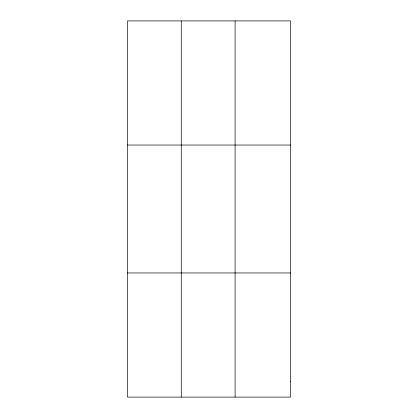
<?xml version="1.0" encoding="UTF-8"?>
<svg xmlns="http://www.w3.org/2000/svg" width="418" height="418" viewBox="0 0 418 418"><rect width="100%" height="100%" fill="white"/><g stroke="black" fill="none" stroke-linecap="round" stroke-linejoin="round"><path stroke-width="0.63" d="M181.266 397.1L181.266 20.9M235.104 397.1L235.104 20.9M127.433 145.046L290.567 145.046M127.433 272.954L290.567 272.954M290.567 381.582L290.567 397.1L127.433 397.1L127.433 20.9L290.567 20.9L290.567 381.582"/></g></svg>
